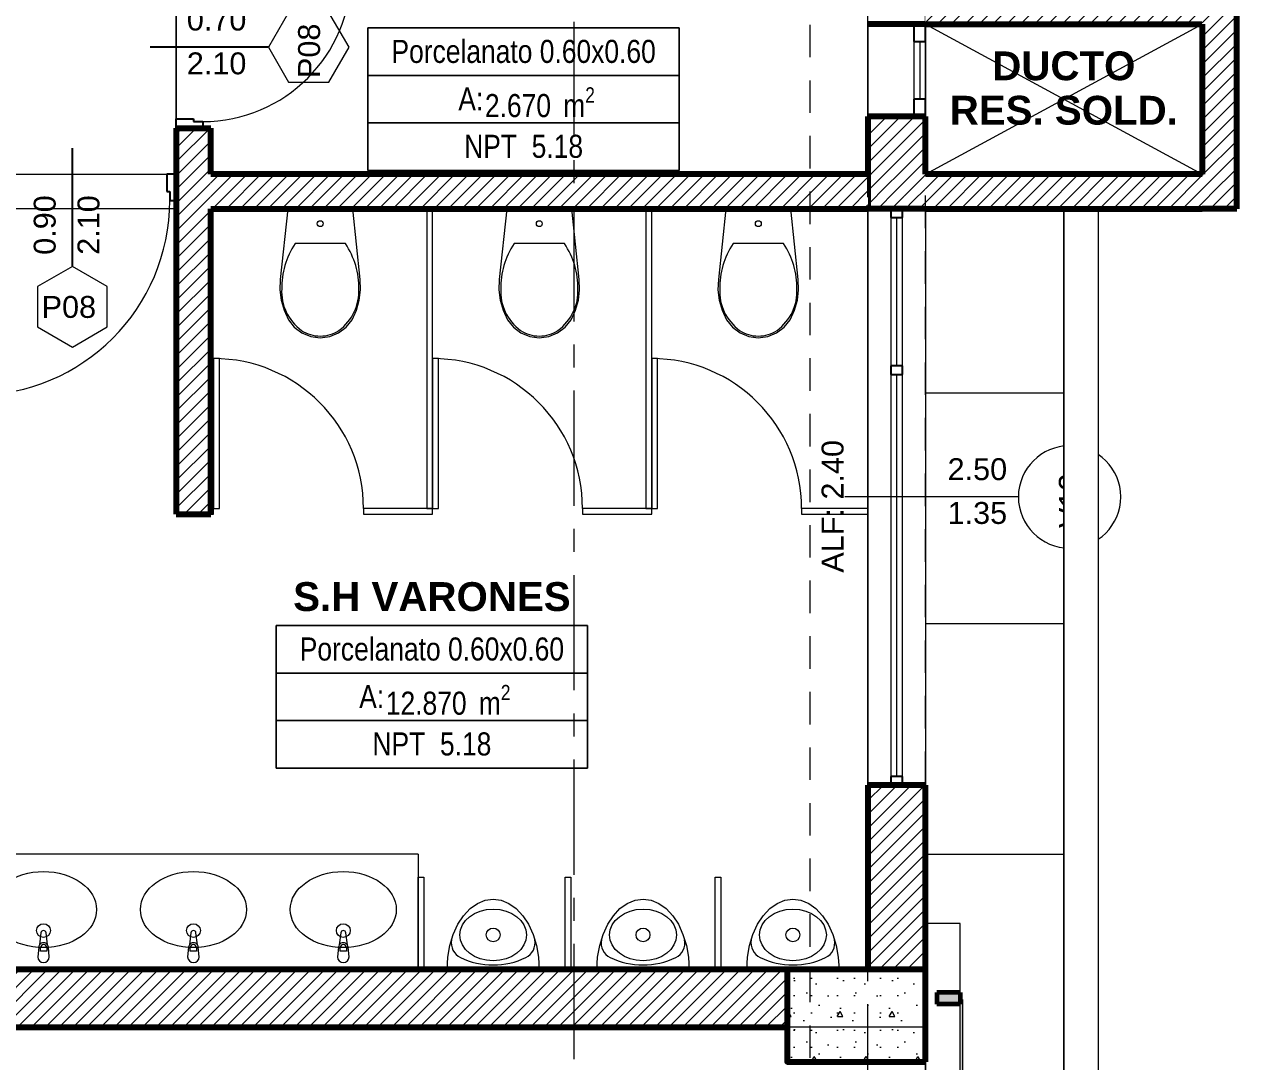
# Model space of a CAD drawing. Header units: inches. Extents: x -38 to 5698, y -33 to 92.
# Drawn here: x 140.16 to 145.42, y 11.3 to 15.8 of the extents above; entities that cross this region are included whole.
import ezdxf

# ---------------------------------------------------------------- set-up
doc = ezdxf.new("R2010")
doc.units = ezdxf.units.IN
doc.header["$MEASUREMENT"] = 0
doc.set_wipeout_variables(frame=1)
for name, pattern in [('ACAD_ISO04W100', [30, 24, -3, 0, -3]), ('Hidden Line', [0.195611, 0.141111, -0.0545]), ('Punto & Raya', [0.65, 0.5, -0.075, 0, -0.075]), ('Wipeout_Contour', [1, 0, -1])]:
    doc.linetypes.add(name, pattern=pattern)
for name, color, linetype in [('02 _ ARQ _ ALB _ Ejes Generales', 7, 'Continuous'), ('02 _ ARQ _ ZON _ Espacio.3D', 7, 'Continuous'), ('08 _ STR _ EXT _ 06 Columnas', 7, 'Continuous'), ('08 _ STR _ EXT _ 07 Losa Aligerada', 7, 'Continuous'), ('08 _ STR _ EXT _ 09 Vigas', 7, 'Continuous'), ('Acabado - Muros', 7, 'Continuous'), ('Dibujo 2D - General', 7, 'Continuous'), ('Estructura - 04 MURO', 253, 'Continuous'), ('Interior - Sanitarios', 7, 'Continuous'), ('Marcador - Secciones', 251, 'Continuous'), ('Notas - Textos', 7, 'Continuous')]:
    doc.layers.add(name, color=color, linetype=linetype)
doc.styles.add('Estilo_Generado_4', font='swisse.ttf')
doc.styles.add('Estilo_Generado_8', font='arialbd.ttf')
doc.styles.add('Estilo_Generado_9', font='ARIALN.TTF')
pattern_1 = [(45, (92.500015, 3e-09), (-0.030052038, 0.030052038), [])]

msp = doc.modelspace()

# ---------------------------------------------------------------- linework, layer by layer
at = {"layer": '02 _ ARQ _ ZON _ Espacio.3D', "color": 252, "linetype": 'Continuous', "lineweight": 13}
for p, q in [((143.0023, 15.7837), (141.652, 15.7837)), ((141.652, 15.7837), (141.652, 15.166)), ((141.652, 15.7837), (143.0023, 15.7837)), ((141.652, 15.5778), (141.652, 15.7837)), ((143.0023, 15.166), (143.0023, 15.7837)), ((143.0023, 15.7837), (143.0023, 15.5778)), ((143.0023, 15.5778), (141.652, 15.5778)), ((141.652, 15.5778), (143.0023, 15.5778)), ((141.652, 15.3719), (141.652, 15.5778)), ((143.0023, 15.5778), (143.0023, 15.3719)), ((143.0023, 15.3719), (141.652, 15.3719)), ((141.652, 15.3719), (143.0023, 15.3719)), ((141.652, 15.166), (141.652, 15.3719)), ((143.0023, 15.3719), (143.0023, 15.166)), ((141.652, 15.166), (143.0023, 15.166)), ((143.0023, 15.166), (141.652, 15.166)), ((142.6044, 13.1917), (141.2541, 13.1917)), ((141.2541, 13.1917), (141.2541, 12.574)), ((141.2541, 13.1917), (142.6044, 13.1917)), ((141.2541, 12.9858), (141.2541, 13.1917)), ((142.6044, 12.574), (142.6044, 13.1917)), ((142.6044, 13.1917), (142.6044, 12.9858)), ((142.6044, 12.9858), (141.2541, 12.9858)), ((141.2541, 12.9858), (142.6044, 12.9858)), ((141.2541, 12.7799), (141.2541, 12.9858)), ((142.6044, 12.9858), (142.6044, 12.7799)), ((142.6044, 12.7799), (141.2541, 12.7799)), ((141.2541, 12.7799), (142.6044, 12.7799)), ((141.2541, 12.574), (141.2541, 12.7799)), ((142.6044, 12.7799), (142.6044, 12.574)), ((141.2541, 12.574), (142.6044, 12.574)), ((142.6044, 12.574), (141.2541, 12.574))]:
    msp.add_line(p, q, dxfattribs=at)
at = {"layer": '02 _ ARQ _ ZON _ Espacio.3D', "color": 254, "linetype": 'Continuous', "lineweight": 0, "flags": 128}
for points in [[(112.57, 17.4), (137.07, 17.4), (137.07, 16.25), (138.27, 16.25), (138.27, 15.5372), (139.92, 15.5372), (139.92, 15.1499), (140.82, 15.1499), (140.8204, 17.1), (140.32, 17.1), (140.32, 19.05), (138.17, 19.05), (138.17, 20.35)], [(144.07, 8.1), (144.0699, 11.45), (136.92, 11.45), (136.92, 16.1), (136.57, 16.1), (136.57, 16.9), (135.97, 16.9), (135.97, 17.35), (130.07, 17.35)]]:
    msp.add_lwpolyline(points, dxfattribs=at)
at = {"layer": '02 _ ARQ _ ZON _ Espacio.3D', "color": 9, "linetype": 'Continuous', "lineweight": 5, "flags": 128}
for points in [[(140.97, 15.1499), (143.8199, 15.1499), (143.82, 16.0499), (140.82, 16.0499), (140.82, 15.3499), (140.97, 15.3499)], [(139.92, 14.9999), (139.92, 11.7), (143.82, 11.7), (143.82, 14.9999)]]:
    msp.add_lwpolyline(points, close=True, dxfattribs=at)
at = {"layer": '08 _ STR _ EXT _ 07 Losa Aligerada', "color": 7, "linetype": 'Continuous', "lineweight": 18, "flags": 128}
msp.add_lwpolyline([(129.57, 3.3753), (137.07, 3.3753), (137.07, 6.05), (144.82, 6.05), (144.82, 14.9999), (144.07, 14.9999), (144.07, 15.1499), (144.07, 15.7999), (144.07, 18.1001), (144.07, 18.1001), (144.07, 20.35), (139.17, 20.35), (139.17, 22.35), (139.17, 22.6), (139.17, 24.5), (139.17, 24.75), (139.17, 26.75), (144.07, 26.75), (144.07, 29.7)], dxfattribs=at)
at = {"layer": 'Estructura - 04 MURO', "color": 7, "linetype": 'Continuous', "lineweight": 80}
for p, q in [((144.02, 15.7999), (143.82, 15.7999)), ((144.02, 15.7999), (143.82, 15.7999)), ((144.07, 15.7999), (144.02, 15.7999)), ((144.07, 15.7999), (144.02, 15.7999)), ((144.07, 15.7999), (144.02, 15.7999))]:
    msp.add_line(p, q, dxfattribs=at)
at = {"layer": 'Estructura - 04 MURO', "color": 165, "linetype": 'Continuous', "lineweight": 25}
for p, q in [((144.02, 15.7999), (144.02, 15.7249)), ((144.07, 15.7249), (144.07, 15.7999)), ((144.02, 15.7249), (144.07, 15.7249)), ((144.07, 15.4749), (144.02, 15.4749)), ((140.8204, 15.3899), (140.8954, 15.3899)), ((140.8954, 15.3899), (140.8954, 15.3779)), ((140.8954, 15.3779), (140.9354, 15.3779)), ((140.78, 15.1499), (140.78, 15.0749)), ((140.78, 15.0749), (140.792, 15.0749)), ((140.792, 15.0749), (140.792, 15.0349))]:
    msp.add_line(p, q, dxfattribs=at)
at = {"layer": 'Estructura - 04 MURO', "color": 165, "linetype": 'Continuous', "lineweight": 15}
for p, q in [((144.02, 15.7249), (144.02, 15.4749)), ((144.045, 15.7249), (144.045, 15.4749)), ((144.07, 15.4749), (144.07, 15.7249))]:
    msp.add_line(p, q, dxfattribs=at)
at = {"layer": 'Estructura - 04 MURO', "color": 152, "linetype": 'Continuous', "lineweight": 25}
msp.add_line((141.2204, 15.6999), (140.7079, 15.6999), dxfattribs=at)
at = {"layer": 'Estructura - 04 MURO', "color": 251, "linetype": 'Continuous', "lineweight": 13, "flags": 128}
msp.add_lwpolyline([(141.5704, 15.6999), (141.4829, 15.8515), (141.3079, 15.8515), (141.2204, 15.6999), (141.3079, 15.5484), (141.4829, 15.5484)], close=True, dxfattribs=at)
at = {"layer": 'Estructura - 04 MURO', "color": 7, "linetype": 'Continuous', "lineweight": 15}
msp.add_arc((140.9354, 16.0219), 0.644, 270, 0, dxfattribs=at)
at = {"layer": 'Interior - Sanitarios', "color": 251, "linetype": 'Continuous', "lineweight": 13}
for p, q in [((141.445, 14.8485), (141.336, 14.8485)), ((141.5539, 14.8485), (141.445, 14.8485)), ((142.395, 14.8485), (142.2861, 14.8485)), ((142.5039, 14.8485), (142.395, 14.8485)), ((143.345, 14.8485), (143.2361, 14.8485)), ((143.4539, 14.8485), (143.345, 14.8485))]:
    msp.add_line(p, q, dxfattribs=at)
at = {"layer": 'Interior - Sanitarios', "color": 175, "linetype": 'Continuous', "lineweight": 13}
for p, q in [((141.92, 13.6999), (141.6325, 13.6999)), ((141.6325, 13.6999), (141.6325, 13.6749)), ((141.6325, 13.6749), (141.92, 13.6749)), ((141.9325, 13.6999), (141.92, 13.6999)), ((141.92, 13.6749), (141.9325, 13.6749)), ((141.9325, 13.6749), (141.9325, 13.6999)), ((142.87, 13.6999), (142.5825, 13.6999)), ((142.5825, 13.6999), (142.5825, 13.6749)), ((142.5825, 13.6749), (142.87, 13.6749)), ((142.8825, 13.6999), (142.87, 13.6999)), ((142.87, 13.6749), (142.8825, 13.6749)), ((142.8825, 13.6749), (142.8825, 13.6999))]:
    msp.add_line(p, q, dxfattribs=at)
at = {"layer": 'Interior - Sanitarios', "color": 205, "linetype": 'Continuous', "lineweight": 13}
for p, q in [((141.87, 12.2), (139.92, 12.2)), ((141.87, 12.2), (141.87, 11.7)), ((140.2314, 11.7799), (140.2314, 11.7948)), ((140.2586, 11.7799), (140.2314, 11.7799)), ((140.2586, 11.7948), (140.2586, 11.7799)), ((140.8814, 11.7799), (140.8814, 11.7948)), ((140.9086, 11.7799), (140.8814, 11.7799)), ((140.9086, 11.7948), (140.9086, 11.7799)), ((141.5314, 11.7799), (141.5314, 11.7948)), ((141.5586, 11.7799), (141.5314, 11.7799)), ((141.5586, 11.7948), (141.5586, 11.7799)), ((141.87, 11.7), (139.92, 11.7))]:
    msp.add_line(p, q, dxfattribs=at)
at = {"layer": 'Interior - Sanitarios', "color": 251, "linetype": 'Continuous', "lineweight": 13, "flags": 128}
for points in [[(141.2756, 14.6032), (141.288, 14.5597), (141.307, 14.5186), (141.3326, 14.486), (141.3656, 14.4611), (141.4039, 14.4454), (141.445, 14.4399), (141.486, 14.4454), (141.5243, 14.4611), (141.5574, 14.486), (141.583, 14.5186), (141.602, 14.5597), (141.6144, 14.6032), (141.6199, 14.6481), (141.6183, 14.6933), (141.586, 14.9999), (141.304, 14.9999), (141.2716, 14.6933), (141.2701, 14.6481)], [(142.2256, 14.6032), (142.238, 14.5597), (142.257, 14.5186), (142.2826, 14.486), (142.3156, 14.4611), (142.3539, 14.4454), (142.395, 14.4399), (142.436, 14.4454), (142.4743, 14.4611), (142.5074, 14.486), (142.533, 14.5186), (142.552, 14.5597), (142.5644, 14.6032), (142.5699, 14.6481), (142.5683, 14.6933), (142.536, 14.9999), (142.254, 14.9999), (142.2216, 14.6933), (142.2201, 14.6481)], [(143.1756, 14.6032), (143.188, 14.5597), (143.207, 14.5186), (143.2326, 14.486), (143.2656, 14.4611), (143.3039, 14.4454), (143.345, 14.4399), (143.386, 14.4454), (143.4243, 14.4611), (143.4574, 14.486), (143.483, 14.5186), (143.502, 14.5597), (143.5144, 14.6032), (143.5199, 14.6481), (143.5183, 14.6933), (143.486, 14.9999), (143.204, 14.9999), (143.1716, 14.6933), (143.1701, 14.6481)]]:
    msp.add_lwpolyline(points, close=True, dxfattribs=at)
at = {"layer": 'Interior - Sanitarios', "color": 175, "linetype": 'Continuous', "lineweight": 13, "flags": 128}
for points in [[(141.9325, 14.9999), (141.9075, 14.9999), (141.9075, 13.6999), (141.9325, 13.6999)], [(142.8825, 14.9999), (142.8575, 14.9999), (142.8575, 13.6999), (142.8825, 13.6999)], [(140.9825, 13.6749), (140.9825, 13.6999), (140.97, 13.6999), (140.97, 13.6749)], [(143.82, 13.6749), (143.82, 13.6999), (143.5325, 13.6999), (143.5325, 13.6749)]]:
    msp.add_lwpolyline(points, close=True, dxfattribs=at)
at = {"layer": 'Interior - Sanitarios', "color": 7, "linetype": 'Continuous', "lineweight": 13, "flags": 128}
for points in [[(141.0075, 13.6999), (141.0075, 14.3499), (140.9825, 14.3499), (140.9825, 13.6999)], [(141.9575, 13.6999), (141.9575, 14.3499), (141.9325, 14.3499), (141.9325, 13.6999)], [(142.9075, 13.6999), (142.9075, 14.3499), (142.8825, 14.3499), (142.8825, 13.6999)]]:
    msp.add_lwpolyline(points, close=True, dxfattribs=at)
at = {"layer": 'Interior - Sanitarios', "color": 205, "linetype": 'Continuous', "lineweight": 13, "flags": 128}
for points in [[(141.895, 11.7), (141.87, 11.7), (141.87, 12.1), (141.895, 12.1)], [(142.5325, 11.7), (142.5075, 11.7), (142.5075, 12.1), (142.5325, 12.1)], [(143.1825, 11.7), (143.1575, 11.7), (143.1575, 12.1), (143.1825, 12.1)], [(141.995, 11.7), (141.9981, 11.753), (142.0071, 11.8043), (142.0218, 11.8525), (142.0418, 11.8961), (142.0665, 11.9336), (142.095, 11.9641), (142.1266, 11.9866), (142.1603, 12.0004), (142.195, 12.005), (142.2297, 12.0004), (142.2634, 11.9866), (142.295, 11.9641), (142.3236, 11.9336), (142.3482, 11.8961), (142.3682, 11.8525), (142.383, 11.8043), (142.392, 11.753), (142.395, 11.7), (142.195, 11.7)], [(142.645, 11.7), (142.6481, 11.753), (142.6571, 11.8043), (142.6718, 11.8525), (142.6918, 11.8961), (142.7165, 11.9336), (142.745, 11.9641), (142.7766, 11.9866), (142.8103, 12.0004), (142.845, 12.005), (142.8797, 12.0004), (142.9134, 11.9866), (142.945, 11.9641), (142.9736, 11.9336), (142.9982, 11.8961), (143.0182, 11.8525), (143.033, 11.8043), (143.042, 11.753), (143.045, 11.7), (142.845, 11.7)], [(143.295, 11.7), (143.2981, 11.753), (143.3071, 11.8043), (143.3218, 11.8525), (143.3418, 11.8961), (143.3665, 11.9336), (143.395, 11.9641), (143.4266, 11.9866), (143.4603, 12.0004), (143.495, 12.005), (143.5297, 12.0004), (143.5634, 11.9866), (143.595, 11.9641), (143.6236, 11.9336), (143.6482, 11.8961), (143.6682, 11.8525), (143.683, 11.8043), (143.692, 11.753), (143.695, 11.7), (143.495, 11.7)]]:
    msp.add_lwpolyline(points, close=True, dxfattribs=at)
for points in [[(140.27, 11.755), (140.266, 11.797, 0.12102), (140.2627, 11.8065), (140.2561, 11.8594, 0.882566), (140.2339, 11.8594), (140.2273, 11.8065, 0.12102), (140.224, 11.797), (140.22, 11.755, 1)], [(140.92, 11.755), (140.916, 11.797, 0.12102), (140.9127, 11.8065), (140.9061, 11.8594, 0.882566), (140.8839, 11.8594), (140.8773, 11.8065, 0.12102), (140.874, 11.797), (140.87, 11.755, 1)], [(141.57, 11.755), (141.566, 11.797, 0.12102), (141.5627, 11.8065), (141.5561, 11.8594, 0.882566), (141.5339, 11.8594), (141.5273, 11.8065, 0.12102), (141.524, 11.797), (141.52, 11.755, 1)]]:
    msp.add_lwpolyline(points, format="xyb", close=True, dxfattribs=at)
at = {"layer": 'Interior - Sanitarios', "color": 251, "linetype": 'Continuous', "lineweight": 13}
for centre in [(141.445, 14.9349), (142.395, 14.9349), (143.345, 14.9349)]:
    msp.add_circle(centre, 0.0127, dxfattribs=at)
at = {"layer": 'Interior - Sanitarios', "color": 205, "linetype": 'Continuous', "lineweight": 13}
for centre in [(140.245, 11.8689), (140.895, 11.8689), (141.545, 11.8689), (142.195, 11.85), (142.845, 11.85), (143.495, 11.85)]:
    msp.add_circle(centre, 0.03, dxfattribs=at)
at = {"layer": 'Interior - Sanitarios', "color": 7, "linetype": 'Continuous', "lineweight": 13}
for centre in [(140.9825, 13.6999), (141.9325, 13.6999), (142.8825, 13.6999)]:
    msp.add_arc(centre, 0.65, 0, 90, dxfattribs=at)
at = {"layer": 'Interior - Sanitarios', "color": 205, "linetype": 'Continuous', "lineweight": 13}
for centre, radius, start, end in [((140.245, 11.7951), 0.0211, 32.771, 147.229), ((140.245, 11.7948), 0.0136, 0, 180), ((140.895, 11.7951), 0.0211, 32.771, 147.229), ((140.895, 11.7948), 0.0136, 0, 180), ((141.545, 11.7951), 0.0211, 32.771, 147.229), ((141.545, 11.7948), 0.0136, 0, 180), ((142.0832, 11.8153), 0.07, 169.1855, 244.5474), ((142.3068, 11.8153), 0.07, 295.4526, 10.8145), ((142.7332, 11.8153), 0.07, 169.1855, 244.5474), ((142.9568, 11.8153), 0.07, 295.4526, 10.8145), ((143.3832, 11.8153), 0.07, 169.1855, 244.5474), ((143.6068, 11.8153), 0.07, 295.4526, 10.8145), ((142.195, 12.0501), 0.3301, 244.5474, 270), ((142.195, 12.0501), 0.3301, 270, 295.4526), ((142.845, 12.0501), 0.3301, 244.5474, 270), ((142.845, 12.0501), 0.3301, 270, 295.4526), ((143.495, 12.0501), 0.3301, 244.5474, 270), ((143.495, 12.0501), 0.3301, 270, 295.4526)]:
    msp.add_arc(centre, radius, start, end, dxfattribs=at)
at = {"layer": 'Interior - Sanitarios', "color": 251, "linetype": 'Continuous', "lineweight": 13}
for centre, major_axis, start_param, end_param in [((141.7031, 14.6605), (0.4253, 0), 2.612188, 3.165208), ((141.1869, 14.6605), (0.4253, 0), 6.259567, 6.812588), ((142.6531, 14.6605), (0.4253, 0), 2.612188, 3.165208), ((142.1369, 14.6605), (0.4253, 0), 6.259567, 6.812588), ((143.6031, 14.6605), (0.4253, 0), 2.612188, 3.165208), ((143.0869, 14.6605), (0.4253, 0), 6.259567, 6.812588), ((141.5345, 14.6392), (0.2569, 0), 3.085861, 3.98645), ((141.3555, 14.6392), (0.2569, 0), 5.438324, 6.338913), ((142.4845, 14.6392), (0.2569, 0), 3.085861, 3.98645), ((142.3055, 14.6392), (0.2569, 0), 5.438324, 6.338913), ((143.4345, 14.6392), (0.2569, 0), 3.085861, 3.98645), ((143.2555, 14.6392), (0.2569, 0), 5.438324, 6.338913), ((141.4458, 14.5688), (0.1385, 0), 4.079884, 4.706528), ((141.4442, 14.5688), (0.1385, 0), 4.71825, 5.344894), ((142.3958, 14.5688), (0.1385, 0), 4.079884, 4.706528), ((142.3942, 14.5688), (0.1385, 0), 4.71825, 5.344894), ((143.3458, 14.5688), (0.1385, 0), 4.079884, 4.706528), ((143.3442, 14.5688), (0.1385, 0), 4.71825, 5.344894)]:
    msp.add_ellipse(centre, major_axis=major_axis, ratio=0.875546, start_param=start_param, end_param=end_param, dxfattribs=at)
at = {"layer": 'Interior - Sanitarios', "color": 205, "linetype": 'Continuous', "lineweight": 13}
for centre, major_axis, ratio in [((140.245, 11.96), (0.23, 0), 0.717391), ((140.895, 11.96), (0.23, 0), 0.717391), ((141.545, 11.96), (0.23, 0), 0.717391), ((142.195, 11.85), (0.145, 0), 0.772414), ((142.845, 11.85), (0.145, 0), 0.772414), ((143.495, 11.85), (0.145, 0), 0.772414)]:
    msp.add_ellipse(centre, major_axis=major_axis, ratio=ratio, dxfattribs=at)

# ---------------------------------------------------------------- texts
at = {"layer": '02 _ ARQ _ ZON _ Espacio.3D', "color": 252, "lineweight": 25, "attachment_point": 2}
for s, insert, char_height, style in [('\\A1;{\\pqc;\\pt0;\\fArial Narrow|b0|i0|c0|p34;Porcelanato 0.60x0.60}', (142.3271, 15.7322), 0.1, 'Estilo_Generado_9'), ('\\A1;{\\pqc;\\pt0;\\fArial Narrow|b0|i0|c0|p34;A: }', (142.098, 15.5259), 0.1, 'Estilo_Generado_9'), ('\\A1;{\\pqc;\\pt0,0.3;\\fArial Narrow|b0|i0|c0|p34;2.670\\fArial Narrow|b0|i0|c0|p34;\\A1{\\H.66x;\\S^  ;}\\fArial Narrow|b0|i0|c0|p34; m\\fArial Narrow|b0|i0|c0|p34;\\A1{\\H.66x;\\S2^  ;}}', (142.3977, 15.5264), 0.1, 'Estilo_Generado_9'), ('\\A1;{\\pqc;\\pt0;\\fArial Narrow|b0|i0|c0|p34;NPT  5.18}', (142.3271, 15.3205), 0.1, 'Estilo_Generado_9'), ('\\A1;{\\pqc;\\pt0;\\fArial|b1|i0|c0|p34;S.H VARONES}', (141.9293, 13.3801), 0.125, 'Estilo_Generado_8'), ('\\A1;{\\pqc;\\pt0;\\fArial Narrow|b0|i0|c0|p34;Porcelanato 0.60x0.60}', (141.9293, 13.1402), 0.1, 'Estilo_Generado_9'), ('\\A1;{\\pqc;\\pt0;\\fArial Narrow|b0|i0|c0|p34;A: }', (141.6681, 12.9339), 0.1, 'Estilo_Generado_9'), ('\\A1;{\\pqc;\\pt0,0.3;\\fArial Narrow|b0|i0|c0|p34;12.870\\fArial Narrow|b0|i0|c0|p34;\\A1{\\H.66x;\\S^  ;}\\fArial Narrow|b0|i0|c0|p34; m\\fArial Narrow|b0|i0|c0|p34;\\A1{\\H.66x;\\S2^  ;}}', (141.9998, 12.9344), 0.1, 'Estilo_Generado_9'), ('\\A1;{\\pqc;\\pt0;\\fArial Narrow|b0|i0|c0|p34;NPT  5.18}', (141.9293, 12.7285), 0.1, 'Estilo_Generado_9')]:
    msp.add_mtext(s, dxfattribs=dict(at, insert=insert, char_height=char_height, style=style))
at = {"layer": 'Estructura - 04 MURO', "color": 251, "lineweight": 25, "char_height": 0.095, "attachment_point": 7, "style": 'Estilo_Generado_4'}
for s, insert in [('\\A1;{\\pql;\\pt0;\\fSwis721 Ex BT|b0|i0|c0|p34;0.70\\fSwis721 Ex BT|b0|i0|c0|p34;\\A1{\\H.66x;\\S^  ;}\\fSwis721 Ex BT|b0|i0|c0|p34;\\fSwis721 Ex BT|b0|i0|c0|p34;}', (140.8664, 15.745)), ('\\A1;{\\pql;\\pt0;\\fSwis721 Ex BT|b0|i0|c0|p34;2.10\\fSwis721 Ex BT|b0|i0|c0|p34;\\A1{\\H.66x;\\S^  ;}\\fSwis721 Ex BT|b0|i0|c0|p34;\\fSwis721 Ex BT|b0|i0|c0|p34;}', (140.8664, 15.555))]:
    msp.add_mtext(s, dxfattribs=dict(at, insert=insert))
at = {"layer": 'Estructura - 04 MURO', "color": 251, "lineweight": 25, "insert": (141.4453, 15.5666), "char_height": 0.095, "attachment_point": 7, "rotation": 90, "style": 'Estilo_Generado_4'}
msp.add_mtext('\\A1;{\\pql;\\pt0;\\fSwis721 Ex BT|b0|i0|c0|p34;P08\\fSwis721 Ex BT|b0|i0|c0|p34;\\fSwis721 Ex BT|b0|i0|c0|p34;\\fSwis721 Ex BT|b0|i0|c0|p34;}', dxfattribs=at)
at = {"layer": 'Notas - Textos', "color": 251, "linetype": 'Continuous', "lineweight": 25, "insert": (144.67, 15.6821), "char_height": 0.125, "attachment_point": 2, "line_spacing_factor": 0.924085, "style": 'Estilo_Generado_8'}
msp.add_mtext('\\A1;{\\pqc;\\fArial|b1|i0|c0|p34;DUCTO \\P\\pqc;\\fArial|b1|i0|c0|p34;RES\\fArial|b1|i0|c0|p34;.\\fArial|b1|i0|c0|p34; SOLD.}', dxfattribs=at)

# ---------------------------------------------------------------- next in the draw order: wipeouts: each hides what was drawn before it
at = {"color": 254, "linetype": 'Wipeout_Contour', "lineweight": 0, "ltscale": 5120.496047}
msp.add_wipeout([(137.07, 6.2), (144.67, 6.2), (144.67, 14.9999), (144.07, 14.9999), (144.07, 7.2), (137.07, 7.2)], dxfattribs=at).dxf.layer = 'Dibujo 2D - General'

# ---------------------------------------------------------------- next in the draw order: hatches: boundary and pattern name
at = {"layer": 'Dibujo 2D - General', "linetype": 'Continuous', "lineweight": 13}
h = msp.add_hatch(dxfattribs=at)
h.set_pattern_fill('CEMENTO_PULIDO_Y_BRUÑADO_FA', color=251, style=0, pattern_type=2)
h.set_pattern_definition([(0, (144.67, 6.2), (0, 1), []), (90, (144.67, 6.2), (-1, 0), [])])
h.paths.add_polyline_path([(137.07, 6.2), (144.67, 6.2), (144.67, 14.9999), (144.07, 14.9999), (144.07, 7.2), (137.07, 7.2)])

# ---------------------------------------------------------------- next in the draw order: linework, layer by layer
at = {"layer": '08 _ STR _ EXT _ 07 Losa Aligerada', "color": 7, "linetype": 'Continuous', "lineweight": 18, "flags": 128}
msp.add_lwpolyline([(145.42, 18.1001), (144.07, 18.1001), (144.07, 15.7999), (145.27, 15.7999), (145.27, 15.1499), (144.07, 15.1499), (144.07, 14.9999), (145.42, 14.9999)], close=True, dxfattribs=at)
at = {"layer": 'Dibujo 2D - General', "color": 251, "linetype": 'Continuous', "lineweight": 13, "flags": 128}
msp.add_lwpolyline([(137.07, 6.2), (144.67, 6.2), (144.67, 14.9999), (144.07, 14.9999), (144.07, 7.2), (137.07, 7.2)], close=True, dxfattribs=at)
at = {"layer": 'Estructura - 04 MURO', "color": 152, "linetype": 'Continuous', "lineweight": 25}
msp.add_line((140.37, 14.7499), (140.37, 15.2624), dxfattribs=at)
at = {"layer": 'Estructura - 04 MURO', "color": 165, "linetype": 'Continuous', "lineweight": 25}
for p, q in [((143.9199, 14.9624), (143.9699, 14.9624)), ((143.9699, 14.3188), (143.9199, 14.3188)), ((143.9199, 14.3188), (143.9199, 14.3)), ((143.9699, 14.3), (143.9699, 14.3188)), ((143.9199, 14.3), (143.9199, 14.2813)), ((143.9199, 14.2813), (143.9699, 14.2813)), ((143.9699, 14.2813), (143.9699, 14.3)), ((143.9699, 12.5375), (143.9199, 12.5375))]:
    msp.add_line(p, q, dxfattribs=at)
at = {"layer": 'Estructura - 04 MURO', "color": 165, "linetype": 'Continuous', "lineweight": 15}
for p, q in [((143.9199, 14.9624), (143.9199, 14.3188)), ((143.9449, 14.9624), (143.9449, 14.3188)), ((143.9699, 14.3188), (143.9699, 14.9624)), ((143.9199, 14.2813), (143.9199, 12.5375)), ((143.9449, 14.2813), (143.9449, 12.5375)), ((143.9699, 12.5375), (143.9699, 14.2813)), ((144.473, 13.75), (143.7199, 13.75))]:
    msp.add_line(p, q, dxfattribs=at)
at = {"layer": 'Estructura - 04 MURO', "color": 251, "linetype": 'Continuous', "lineweight": 13, "flags": 128}
msp.add_lwpolyline([(140.37, 14.3999), (140.5216, 14.4874), (140.5216, 14.6624), (140.37, 14.7499), (140.2185, 14.6624), (140.2185, 14.4874)], close=True, dxfattribs=at)
msp.add_lwpolyline([(144.6949, 13.528, 1), (144.6949, 13.9719, 1)], format="xyb", close=True, dxfattribs=at)
at = {"layer": 'Estructura - 04 MURO', "color": 7, "linetype": 'Continuous', "lineweight": 15}
msp.add_arc((139.948, 15.0349), 0.844, 270, 0, dxfattribs=at)

# ---------------------------------------------------------------- next in the draw order: texts
at = {"layer": 'Estructura - 04 MURO', "color": 251, "lineweight": 25, "char_height": 0.095, "attachment_point": 7, "rotation": 90, "style": 'Estilo_Generado_4'}
for s, insert in [('\\A1;{\\pql;\\pt0;\\fSwis721 Ex BT|b0|i0|c0|p34;0.90\\fSwis721 Ex BT|b0|i0|c0|p34;\\A1{\\H.66x;\\S^  ;}\\fSwis721 Ex BT|b0|i0|c0|p34;\\fSwis721 Ex BT|b0|i0|c0|p34;}', (140.3251, 14.7999)), ('\\A1;{\\pql;\\pt0;\\fSwis721 Ex BT|b0|i0|c0|p34;2.10\\fSwis721 Ex BT|b0|i0|c0|p34;\\A1{\\H.66x;\\S^  ;}\\fSwis721 Ex BT|b0|i0|c0|p34;\\fSwis721 Ex BT|b0|i0|c0|p34;}', (140.515, 14.7999)), ('\\A1;{\\pql;\\pt0;\\fSwis721 Ex BT|b0|i0|c0|p34;ALF: 2.40\\fSwis721 Ex BT|b0|i0|c0|p34;\\A1{\\H.66x;\\S^  ;}\\fSwis721 Ex BT|b0|i0|c0|p34;\\fSwis721 Ex BT|b0|i0|c0|p34;}', (143.7423, 13.4212)), ('\\A1;{\\pql;\\pt0;\\fSwis721 Ex BT|b0|i0|c0|p34;V13\\fSwis721 Ex BT|b0|i0|c0|p34;\\fSwis721 Ex BT|b0|i0|c0|p34;\\fSwis721 Ex BT|b0|i0|c0|p34;}', (144.7448, 13.6149))]:
    msp.add_mtext(s, dxfattribs=dict(at, insert=insert))
at = {"layer": 'Estructura - 04 MURO', "color": 251, "lineweight": 25, "char_height": 0.095, "attachment_point": 7, "style": 'Estilo_Generado_4'}
for s, insert in [('\\A1;{\\pql;\\pt0;\\fSwis721 Ex BT|b0|i0|c0|p34;P08\\fSwis721 Ex BT|b0|i0|c0|p34;\\fSwis721 Ex BT|b0|i0|c0|p34;\\fSwis721 Ex BT|b0|i0|c0|p34;}', (140.2367, 14.525)), ('\\A1;{\\pql;\\pt0;\\fSwis721 Ex BT|b0|i0|c0|p34;2.50\\fSwis721 Ex BT|b0|i0|c0|p34;\\A1{\\H.66x;\\S^  ;}\\fSwis721 Ex BT|b0|i0|c0|p34;\\fSwis721 Ex BT|b0|i0|c0|p34;}', (144.1659, 13.795)), ('\\A1;{\\pql;\\pt0;\\fSwis721 Ex BT|b0|i0|c0|p34;1.35\\fSwis721 Ex BT|b0|i0|c0|p34;\\A1{\\H.66x;\\S^  ;}\\fSwis721 Ex BT|b0|i0|c0|p34;\\fSwis721 Ex BT|b0|i0|c0|p34;}', (144.1659, 13.605))]:
    msp.add_mtext(s, dxfattribs=dict(at, insert=insert))

# ---------------------------------------------------------------- next in the draw order: wipeouts: each hides what was drawn before it
at = {"color": 254, "linetype": 'Wipeout_Contour', "lineweight": 0, "ltscale": 3410.313794}
msp.add_wipeout([(140.8204, 13.6749), (140.9704, 13.6749), (140.9704, 15.3499), (140.8204, 15.3499)], dxfattribs=at).dxf.layer = 'Estructura - 04 MURO'
at = {"color": 254, "linetype": 'Wipeout_Contour', "lineweight": 0, "ltscale": 2566.545658}
msp.add_wipeout([(143.8199, 15.1499), (144.0699, 14.9999), (144.0699, 15.1499)], dxfattribs=at).dxf.layer = 'Estructura - 04 MURO'
at = {"color": 254, "linetype": 'Wipeout_Contour', "lineweight": 0, "ltscale": 2571.525044}
msp.add_wipeout([(145.27, 14.9999), (145.42, 14.9999), (145.27, 15.1499)], dxfattribs=at).dxf.layer = 'Estructura - 04 MURO'
at = {"color": 254, "linetype": 'Wipeout_Contour', "lineweight": 0, "ltscale": 3425.524204}
msp.add_wipeout([(144.82, 6.2), (144.82, 14.9999), (144.67, 14.9999), (144.67, 6.2)], dxfattribs=at).dxf.layer = 'Estructura - 04 MURO'
at = {"color": 254, "linetype": 'Wipeout_Contour', "lineweight": 0, "ltscale": 3423.042582}
msp.add_wipeout([(144.22, 7.2), (144.22, 11.8995), (144.07, 11.8995), (144.07, 7.2)], dxfattribs=at).dxf.layer = 'Estructura - 04 MURO'
at = {"color": 254, "linetype": 'Wipeout_Contour', "lineweight": 0, "ltscale": 3407.831012}
msp.add_wipeout([(137.17, 11.6999), (137.17, 11.4499), (143.47, 11.45), (143.47, 11.7)], dxfattribs=at).dxf.layer = 'Estructura - 04 MURO'

# ---------------------------------------------------------------- next in the draw order: hatches: boundary and pattern name
at = {"layer": 'Acabado - Muros', "linetype": 'Continuous', "lineweight": 0}
msp.add_hatch(color=254, dxfattribs=at).paths.add_polyline_path([(144.1199, 11.55), (144.2199, 11.55), (144.2199, 11.6), (144.1199, 11.6)])
at = {"layer": 'Acabado - Muros', "linetype": 'Continuous', "lineweight": 9}
msp.add_hatch(color=250, dxfattribs=at).paths.add_polyline_path([(144.2299, 10.655), (144.2299, 11.57), (144.2199, 11.57), (144.2199, 10.655)])
at = {"layer": 'Estructura - 04 MURO', "linetype": 'Continuous', "lineweight": 5}
h = msp.add_hatch(dxfattribs=at)
h.set_pattern_fill('LADRILLO_COMÚN_0002', color=252, style=0, pattern_type=2)
h.set_pattern_definition(pattern_1)
h.paths.add_polyline_path([(140.8204, 13.6749), (140.9704, 13.6749), (140.9704, 15.3499), (140.8204, 15.3499)])
h = msp.add_hatch(dxfattribs=at)
h.set_pattern_fill('LADRILLO_COMÚN_0002', color=252, style=0, pattern_type=2)
h.set_pattern_definition(pattern_1)
h.paths.add_polyline_path([(143.8199, 15.1499), (144.0699, 14.9999), (144.0699, 15.1499)])
h = msp.add_hatch(dxfattribs=at)
h.set_pattern_fill('LADRILLO_COMÚN_0002', color=252, style=0, pattern_type=2)
h.set_pattern_definition(pattern_1)
h.paths.add_polyline_path([(145.27, 14.9999), (145.42, 14.9999), (145.27, 15.1499)])
h = msp.add_hatch(dxfattribs=at)
h.set_pattern_fill('LADRILLO_COMÚN_0002', color=252, style=0, pattern_type=2)
h.set_pattern_definition(pattern_1)
h.paths.add_polyline_path([(137.17, 11.6999), (137.17, 11.4499), (143.47, 11.45), (143.47, 11.7)])

# ---------------------------------------------------------------- next in the draw order: linework, layer by layer
at = {"layer": 'Acabado - Muros', "color": 7, "linetype": 'Continuous', "lineweight": 60}
for p, q in [((144.2199, 11.6), (144.1199, 11.6)), ((144.1199, 11.6), (144.1199, 11.55)), ((144.2199, 11.6), (144.2199, 11.55)), ((144.2199, 11.55), (144.1199, 11.55))]:
    msp.add_line(p, q, dxfattribs=at)
at = {"layer": 'Acabado - Muros', "color": 7, "linetype": 'Continuous', "lineweight": 13, "flags": 128}
msp.add_lwpolyline([(144.2299, 10.655), (144.2199, 10.655), (144.2199, 11.57), (144.2299, 11.57)], close=True, dxfattribs=at)
at = {"layer": 'Estructura - 04 MURO', "color": 165, "linetype": 'Continuous', "lineweight": 25}
for p, q in [((140.8204, 15.3499), (140.8204, 15.3899)), ((140.9354, 15.3779), (140.9354, 15.3499)), ((140.9354, 15.3499), (140.8204, 15.3499))]:
    msp.add_line(p, q, dxfattribs=at)
at = {"layer": 'Estructura - 04 MURO', "color": 7, "linetype": 'Continuous', "lineweight": 80}
for p, q in [((140.8204, 15.3499), (140.9354, 15.3499)), ((140.8204, 15.3499), (140.9354, 15.3499)), ((140.8204, 15.3499), (140.9354, 15.3499)), ((140.9354, 15.3499), (140.9704, 15.3499)), ((140.9354, 15.3499), (140.9704, 15.3499))]:
    msp.add_line(p, q, dxfattribs=at)
at = {"layer": 'Estructura - 04 MURO', "color": 7, "linetype": 'Continuous', "lineweight": 80, "flags": 128}
for points in [[(140.8204, 15.3499), (140.8204, 15.1499)], [(140.9704, 15.1499), (140.9704, 15.3499)], [(140.8204, 14.9999), (140.8204, 13.6749)], [(140.9704, 13.6749), (140.9704, 14.9999)], [(140.8204, 13.6749), (140.9704, 13.6749)], [(143.47, 11.7), (139.92, 11.7)], [(137.17, 11.4499), (143.47, 11.45)]]:
    msp.add_lwpolyline(points, dxfattribs=at)
at = {"layer": 'Estructura - 04 MURO', "color": 7, "linetype": 'Continuous', "lineweight": 13, "flags": 128}
for points in [[(144.82, 14.9999), (144.67, 14.9999)], [(144.67, 14.9999), (144.67, 6.2)], [(144.82, 6.2), (144.82, 14.9999)], [(144.22, 11.8995), (144.07, 11.8995)], [(144.07, 11.8995), (144.07, 8.1)], [(144.22, 7.05), (144.22, 11.8995)]]:
    msp.add_lwpolyline(points, dxfattribs=at)

# ---------------------------------------------------------------- next in the draw order: wipeouts: each hides what was drawn before it
at = {"color": 254, "linetype": 'Wipeout_Contour', "lineweight": 0, "ltscale": 3410.050567}
msp.add_wipeout([(140.8204, 15.1499), (140.82, 15.1499), (140.82, 14.9999), (140.8204, 14.9999)], dxfattribs=at).dxf.layer = 'Estructura - 04 MURO'
at = {"color": 254, "linetype": 'Wipeout_Contour', "lineweight": 0, "ltscale": 2567.27528}
msp.add_wipeout([(143.8199, 14.9999), (144.0699, 14.9999), (143.8199, 15.1499)], dxfattribs=at).dxf.layer = 'Estructura - 04 MURO'
at = {"color": 254, "linetype": 'Wipeout_Contour', "lineweight": 0, "ltscale": 2570.695403}
msp.add_wipeout([(145.27, 15.1499), (145.42, 14.9999), (145.42, 15.1499)], dxfattribs=at).dxf.layer = 'Estructura - 04 MURO'
at = {"color": 254, "linetype": 'Wipeout_Contour', "lineweight": 0, "ltscale": 3422.358735}
msp.add_wipeout([(143.8199, 11.7), (144.0699, 11.7), (144.0699, 12.5), (143.8199, 12.5)], dxfattribs=at).dxf.layer = 'Estructura - 04 MURO'

# ---------------------------------------------------------------- next in the draw order: hatches: boundary and pattern name
at = {"layer": '08 _ STR _ EXT _ 06 Columnas', "linetype": 'Continuous', "lineweight": 9}
h = msp.add_hatch(dxfattribs=at)
h.set_pattern_fill('HORMIGÓN_EN_MASA_0002', style=0, pattern_type=2)
h.set_pattern_definition([(0, (92.5, 3e-09), (0, 0.3897114), [0.024375, -0.200625]), (0, (92.6125, 0.19486), (0, 0.3897114), [0.024375, -0.200625]), (60, (92.5, 3e-09), (-0.3375, 0.1948557), [0.024375, -0.200625]), (60, (92.725, 3e-09), (-0.3375, 0.1948557), [0.024375, -0.200625]), (120, (92.5244, 3e-09), (0.3375, 0.1948557), [0.024375, -0.200625]), (120, (92.7494, 3e-09), (0.3375, 0.1948557), [0.024375, -0.200625]), (0, (92.500015, 0.0375), (0, 0.075), [0, -0.075, 0, -0.1125]), (45, (92.537515, 0.0375), (-0.05303301, 0.05303301), [0, -0.05625, 0, -0.09375])])
h.paths.add_polyline_path([(144.07, 11.3), (144.07, 11.7), (143.47, 11.7), (143.47, 11.3)])
at = {"layer": 'Estructura - 04 MURO', "linetype": 'Continuous', "lineweight": 5}
h = msp.add_hatch(dxfattribs=at)
h.set_pattern_fill('LADRILLO_COMÚN_0002', color=252, style=0, pattern_type=2)
h.set_pattern_definition(pattern_1)
h.paths.add_polyline_path([(140.8204, 15.1499), (140.82, 15.1499), (140.82, 14.9999), (140.8204, 14.9999)])
h = msp.add_hatch(dxfattribs=at)
h.set_pattern_fill('LADRILLO_COMÚN_0002', color=252, style=0, pattern_type=2)
h.set_pattern_definition(pattern_1)
h.paths.add_polyline_path([(143.8199, 14.9999), (144.0699, 14.9999), (143.8199, 15.1499)])
h = msp.add_hatch(dxfattribs=at)
h.set_pattern_fill('LADRILLO_COMÚN_0002', color=252, style=0, pattern_type=2)
h.set_pattern_definition(pattern_1)
h.paths.add_polyline_path([(145.27, 15.1499), (145.42, 14.9999), (145.42, 15.1499)])
h = msp.add_hatch(dxfattribs=at)
h.set_pattern_fill('LADRILLO_COMÚN_0002', color=252, style=0, pattern_type=2)
h.set_pattern_definition(pattern_1)
h.paths.add_polyline_path([(143.8199, 11.7), (144.0699, 11.7), (144.0699, 12.5), (143.8199, 12.5)])

# ---------------------------------------------------------------- next in the draw order: linework, layer by layer
at = {"layer": '08 _ STR _ EXT _ 06 Columnas', "color": 7, "linetype": 'Continuous', "lineweight": 80, "flags": 128}
msp.add_lwpolyline([(144.07, 11.3), (144.07, 11.7), (143.47, 11.7), (143.47, 11.3)], close=True, dxfattribs=at)
at = {"layer": 'Estructura - 04 MURO', "color": 165, "linetype": 'Continuous', "lineweight": 25}
for p, q in [((140.82, 15.1499), (140.78, 15.1499)), ((140.82, 15.0349), (140.82, 15.1499)), ((140.792, 15.0349), (140.82, 15.0349)), ((143.9199, 14.9999), (143.9199, 14.9624)), ((143.9699, 14.9624), (143.9699, 14.9999)), ((143.9199, 12.5375), (143.9199, 12.5)), ((143.9699, 12.5), (143.9699, 12.5375))]:
    msp.add_line(p, q, dxfattribs=at)
at = {"layer": 'Estructura - 04 MURO', "color": 7, "linetype": 'Continuous', "lineweight": 80}
for p, q in [((140.82, 15.1499), (140.82, 15.0349)), ((140.82, 15.1499), (140.82, 15.0349)), ((140.82, 15.1499), (140.82, 15.0349)), ((140.82, 15.0349), (140.82, 14.9999)), ((140.82, 15.0349), (140.82, 14.9999)), ((143.9199, 14.9999), (143.8199, 14.9999)), ((143.9199, 14.9999), (143.8199, 14.9999)), ((143.9699, 14.9999), (143.9199, 14.9999)), ((143.9699, 14.9999), (143.9199, 14.9999)), ((143.9699, 14.9999), (143.9199, 14.9999)), ((144.0699, 14.9999), (143.9699, 14.9999)), ((144.0699, 14.9999), (143.9699, 14.9999)), ((143.9199, 12.5), (143.8199, 12.5)), ((143.9199, 12.5), (143.8199, 12.5)), ((143.9699, 12.5), (143.9199, 12.5)), ((143.9699, 12.5), (143.9199, 12.5)), ((143.9699, 12.5), (143.9199, 12.5)), ((144.0699, 12.5), (143.9699, 12.5)), ((144.0699, 12.5), (143.9699, 12.5))]:
    msp.add_line(p, q, dxfattribs=at)
at = {"layer": 'Estructura - 04 MURO', "color": 165, "linetype": 'Continuous', "lineweight": 15}
for p, q in [((143.8199, 14.9999), (143.8199, 12.5)), ((144.0699, 14.9999), (144.0699, 12.5))]:
    msp.add_line(p, q, dxfattribs=at)
at = {"layer": 'Estructura - 04 MURO', "color": 7, "linetype": 'Continuous', "lineweight": 80, "flags": 128}
for points in [[(140.8204, 15.1499), (140.82, 15.1499)], [(143.8199, 15.1499), (143.8199, 14.9999)], [(140.82, 14.9999), (140.8204, 14.9999)], [(145.42, 14.9999), (145.27, 14.9999)], [(143.8199, 12.5), (143.8199, 11.7)], [(144.0699, 11.7), (144.0699, 12.5)]]:
    msp.add_lwpolyline(points, dxfattribs=at)

# ---------------------------------------------------------------- next in the draw order: wipeouts: each hides what was drawn before it
at = {"color": 254, "linetype": 'Wipeout_Contour', "lineweight": 0, "ltscale": 3416.349479}
msp.add_wipeout([(143.82, 14.9999), (143.82, 15.1499), (140.9704, 15.1499), (140.9704, 14.9999)], dxfattribs=at).dxf.layer = 'Estructura - 04 MURO'

# ---------------------------------------------------------------- next in the draw order: hatches: boundary and pattern name
at = {"layer": 'Estructura - 04 MURO', "linetype": 'Continuous', "lineweight": 5}
h = msp.add_hatch(dxfattribs=at)
h.set_pattern_fill('LADRILLO_COMÚN_0002', color=252, style=0, pattern_type=2)
h.set_pattern_definition(pattern_1)
h.paths.add_polyline_path([(143.82, 14.9999), (143.82, 15.1499), (140.9704, 15.1499), (140.9704, 14.9999)])

# ---------------------------------------------------------------- next in the draw order: linework, layer by layer
at = {"layer": '08 _ STR _ EXT _ 09 Vigas', "color": 251, "linetype": 'Hidden Line', "lineweight": 13}
msp.add_line((143.57, 7.7), (143.57, 16.9), dxfattribs=at)
at = {"layer": 'Estructura - 04 MURO', "color": 7, "linetype": 'Continuous', "lineweight": 80, "flags": 128}
for points in [[(143.82, 15.1499), (140.9704, 15.1499)], [(140.9704, 14.9999), (143.82, 14.9999)]]:
    msp.add_lwpolyline(points, dxfattribs=at)
at = {"layer": 'Marcador - Secciones', "color": 251, "linetype": 'Punto & Raya', "lineweight": 13}
msp.add_line((142.5454, 46.2111), (142.5454, 0.9472), dxfattribs=at)

# ---------------------------------------------------------------- next in the draw order: wipeouts: each hides what was drawn before it
at = {"color": 254, "linetype": 'Wipeout_Contour', "lineweight": 0, "ltscale": 3422.562012}
msp.add_wipeout([(143.82, 15.1499), (144.07, 15.1499), (144.07, 15.3999), (143.82, 15.3999)], dxfattribs=at).dxf.layer = 'Estructura - 04 MURO'

# ---------------------------------------------------------------- next in the draw order: hatches: boundary and pattern name
at = {"layer": 'Estructura - 04 MURO', "linetype": 'Continuous', "lineweight": 5}
h = msp.add_hatch(dxfattribs=at)
h.set_pattern_fill('LADRILLO_COMÚN_0002', color=252, style=0, pattern_type=2)
h.set_pattern_definition(pattern_1)
h.paths.add_polyline_path([(143.82, 15.1499), (144.07, 15.1499), (144.07, 15.3999), (143.82, 15.3999)])

# ---------------------------------------------------------------- next in the draw order: linework, layer by layer
at = {"layer": '02 _ ARQ _ ALB _ Ejes Generales', "color": 252, "linetype": 'Punto & Raya', "lineweight": 13}
msp.add_line((143.82, 3.05), (143.82, 44.9), dxfattribs=at)
at = {"layer": 'Estructura - 04 MURO', "color": 165, "linetype": 'Continuous', "lineweight": 15}
for p, q in [((143.82, 15.7999), (143.82, 15.3999)), ((144.07, 15.7999), (144.07, 15.3999))]:
    msp.add_line(p, q, dxfattribs=at)
at = {"layer": 'Estructura - 04 MURO', "color": 165, "linetype": 'Continuous', "lineweight": 25}
for p, q in [((144.02, 15.4749), (144.02, 15.3999)), ((144.07, 15.3999), (144.07, 15.4749))]:
    msp.add_line(p, q, dxfattribs=at)
at = {"layer": 'Estructura - 04 MURO', "color": 7, "linetype": 'Continuous', "lineweight": 80}
for p, q in [((144.02, 15.3999), (143.82, 15.3999)), ((144.02, 15.3999), (143.82, 15.3999)), ((144.07, 15.3999), (144.02, 15.3999)), ((144.07, 15.3999), (144.02, 15.3999)), ((144.07, 15.3999), (144.02, 15.3999))]:
    msp.add_line(p, q, dxfattribs=at)
at = {"layer": 'Estructura - 04 MURO', "color": 7, "linetype": 'Continuous', "lineweight": 80, "flags": 128}
for points in [[(143.82, 15.3999), (143.82, 15.1499)], [(144.07, 15.1499), (144.07, 15.3999)], [(143.82, 15.1499), (143.8199, 15.1499)]]:
    msp.add_lwpolyline(points, dxfattribs=at)

# ---------------------------------------------------------------- next in the draw order: wipeouts: each hides what was drawn before it
at = {"color": 254, "linetype": 'Wipeout_Contour', "lineweight": 0, "ltscale": 3425.505203}
msp.add_wipeout([(144.07, 15.7999), (145.27, 15.7999), (145.27, 15.9499), (144.07, 15.9499)], dxfattribs=at).dxf.layer = 'Estructura - 04 MURO'

# ---------------------------------------------------------------- next in the draw order: hatches: boundary and pattern name
at = {"layer": 'Estructura - 04 MURO', "linetype": 'Continuous', "lineweight": 5}
h = msp.add_hatch(dxfattribs=at)
h.set_pattern_fill('LADRILLO_COMÚN_0002', color=252, style=0, pattern_type=2)
h.set_pattern_definition(pattern_1)
h.paths.add_polyline_path([(144.07, 15.7999), (145.27, 15.7999), (145.27, 15.9499), (144.07, 15.9499)])

# ---------------------------------------------------------------- next in the draw order: linework, layer by layer
at = {"layer": 'Estructura - 04 MURO', "color": 7, "linetype": 'Continuous', "lineweight": 80, "flags": 128}
msp.add_lwpolyline([(144.07, 15.7999), (145.27, 15.7999)], dxfattribs=at)

# ---------------------------------------------------------------- next in the draw order: wipeouts: each hides what was drawn before it
at = {"color": 254, "linetype": 'Wipeout_Contour', "lineweight": 0, "ltscale": 3428.260386}
msp.add_wipeout([(145.27, 17.9501), (145.27, 15.1499), (145.42, 15.1499), (145.42, 17.9501)], dxfattribs=at).dxf.layer = 'Estructura - 04 MURO'

# ---------------------------------------------------------------- next in the draw order: hatches: boundary and pattern name
at = {"layer": 'Estructura - 04 MURO', "linetype": 'Continuous', "lineweight": 5}
h = msp.add_hatch(dxfattribs=at)
h.set_pattern_fill('LADRILLO_COMÚN_0002', color=252, style=0, pattern_type=2)
h.set_pattern_definition(pattern_1)
h.paths.add_polyline_path([(145.27, 17.9501), (145.27, 15.1499), (145.42, 15.1499), (145.42, 17.9501)])

# ---------------------------------------------------------------- next in the draw order: linework, layer by layer
at = {"layer": 'Estructura - 04 MURO', "color": 7, "linetype": 'Continuous', "lineweight": 80, "flags": 128}
for points in [[(145.42, 14.9999), (145.42, 18.1001)], [(145.27, 15.7999), (145.27, 15.1499)]]:
    msp.add_lwpolyline(points, dxfattribs=at)

# ---------------------------------------------------------------- next in the draw order: wipeouts: each hides what was drawn before it
at = {"color": 254, "linetype": 'Wipeout_Contour', "lineweight": 0, "ltscale": 3425.447155}
msp.add_wipeout([(145.27, 15.1499), (144.0699, 15.1499), (144.0699, 14.9999), (145.27, 14.9999)], dxfattribs=at).dxf.layer = 'Estructura - 04 MURO'

# ---------------------------------------------------------------- next in the draw order: hatches: boundary and pattern name
at = {"layer": 'Estructura - 04 MURO', "linetype": 'Continuous', "lineweight": 5}
h = msp.add_hatch(dxfattribs=at)
h.set_pattern_fill('LADRILLO_COMÚN_0002', color=252, style=0, pattern_type=2)
h.set_pattern_definition(pattern_1)
h.paths.add_polyline_path([(145.27, 15.1499), (144.0699, 15.1499), (144.0699, 14.9999), (145.27, 14.9999)])

# ---------------------------------------------------------------- next in the draw order: linework, layer by layer
at = {"layer": '08 _ STR _ EXT _ 09 Vigas', "color": 251, "linetype": 'Hidden Line', "lineweight": 13}
msp.add_line((144.07, 7.2), (144.07, 20.35), dxfattribs=at)
at = {"layer": 'Dibujo 2D - General', "color": 7, "linetype": 'ACAD_ISO04W100', "lineweight": 13}
for p, q in [((144.07, 15.1499), (145.27, 15.7999)), ((144.07, 15.7999), (145.27, 15.1499))]:
    msp.add_line(p, q, dxfattribs=at)
at = {"layer": 'Estructura - 04 MURO', "color": 7, "linetype": 'Continuous', "lineweight": 80, "flags": 128}
for points in [[(145.27, 15.1499), (144.07, 15.1499)], [(144.0699, 14.9999), (145.27, 14.9999)]]:
    msp.add_lwpolyline(points, dxfattribs=at)

doc.saveas('drawing.dxf')
